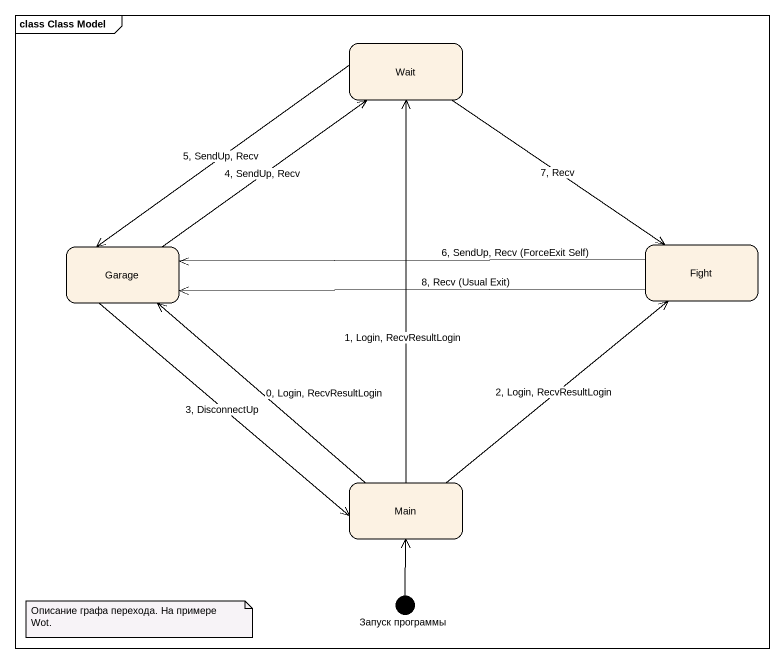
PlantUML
@startuml
mainframe class Class Model
hide empty description
state Wait
state Garage
state Fight
state Main
state "Запуск программы" as Запуск_программы <<start>>
Wait --> Garage : 5, SendUp, Recv
Wait --> Fight : 7, Recv
Garage -up-> Wait : 4, SendUp, Recv
Garage --> Main : 3, DisconnectUp
Fight -left-> Garage : 6, SendUp, Recv (ForceExit Self)
Fight -left-> Garage : 8, Recv (Usual Exit)
Main -up-> Wait : 1, Login, RecvResultLogin
Main -up-> Garage : 0, Login, RecvResultLogin
Main -up-> Fight : 2, Login, RecvResultLogin
Запуск_программы -up-> Main
note as N1
  Описание графа перехода. На примере Wot.
end note
@enduml
